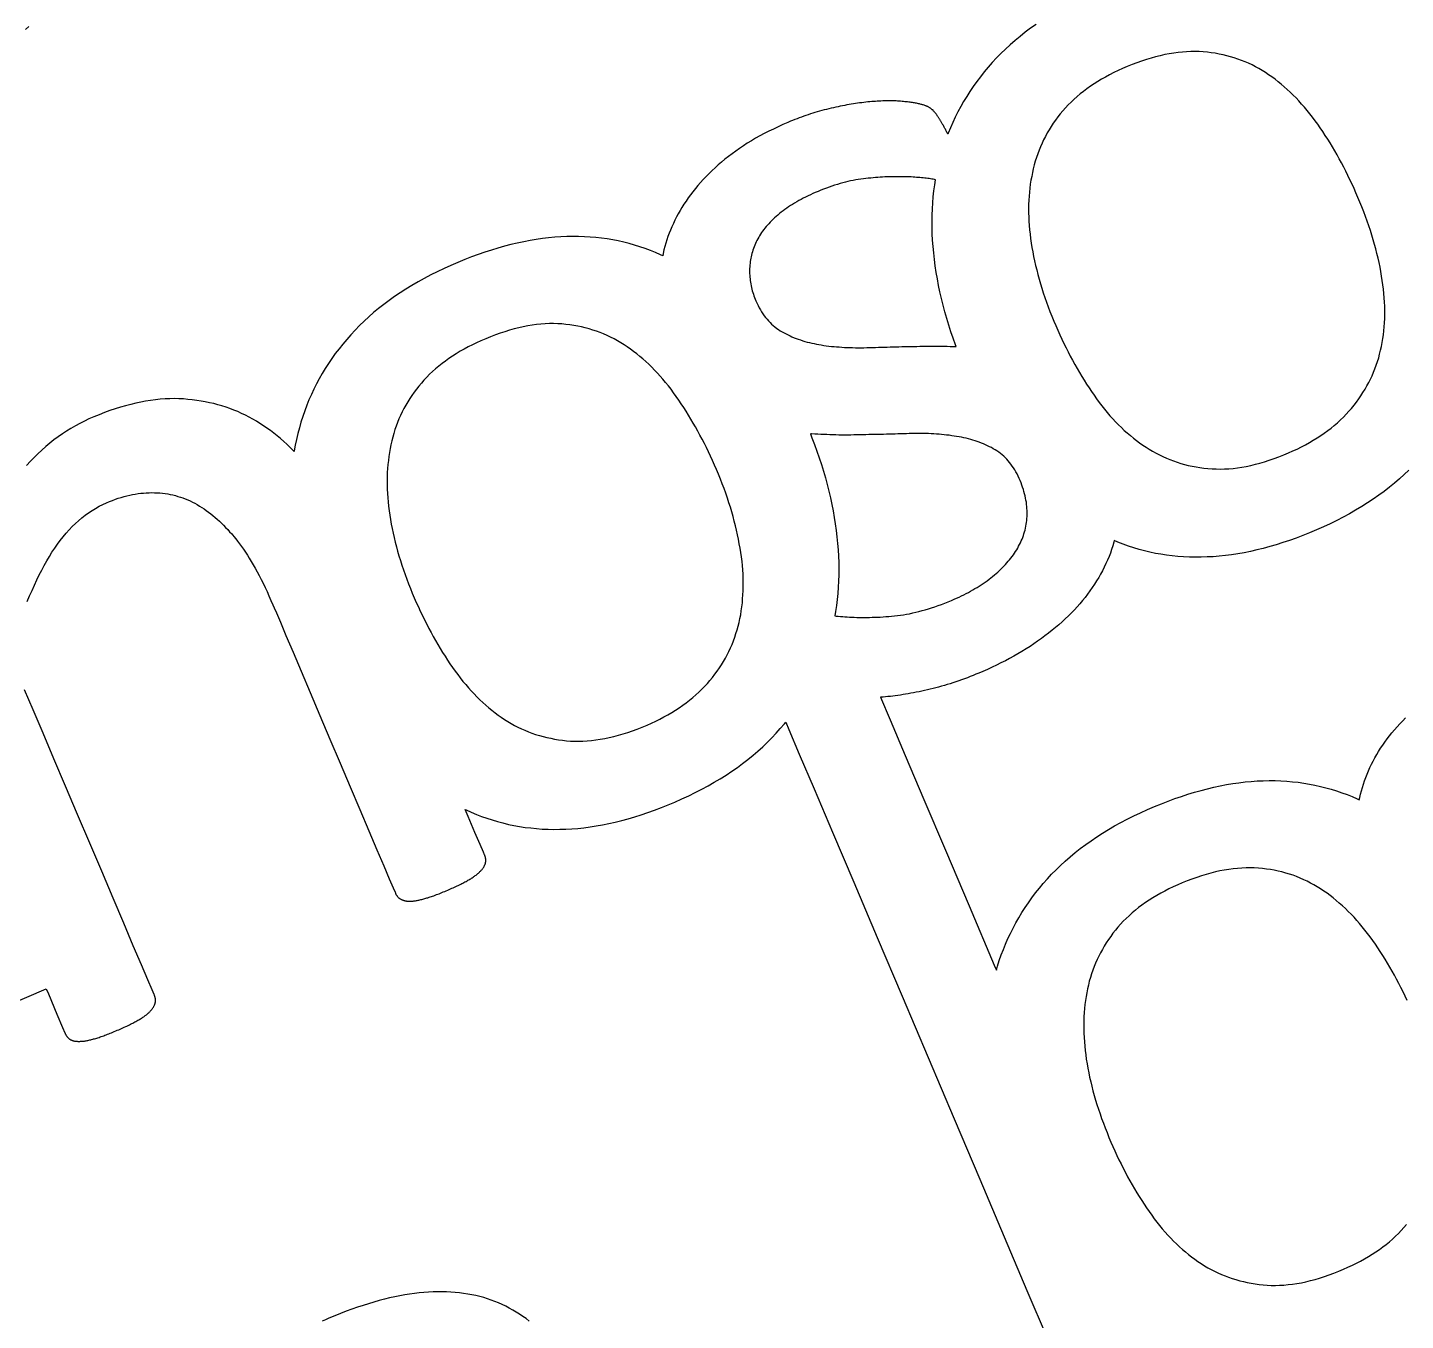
# Model space of a CAD drawing. Header units: millimetres. Extents: x 47 to 159, y 49 to 299.
# Drawn here: x 115.45 to 128.69, y 166.76 to 179.19 of the extents above; entities that cross this region are included whole.
import ezdxf

# ---------------------------------------------------------------- set-up
doc = ezdxf.new("R2010")
doc.units = ezdxf.units.MM

# ---------------------------------------------------------------- blocks, each defined once
blk = doc.blocks.new('angel 01')
for points in [[(-7.231, 130.368), (-7.2, 130.396)], [(2.477, 130.416), (2.424, 130.378), (2.373, 130.34), (2.323, 130.301), (2.275, 130.261), (2.228, 130.22), (2.183, 130.178), (2.14, 130.136), (2.098, 130.093), (2.057, 130.049), (2.018, 130.004), (1.98, 129.959), (1.943, 129.913), (1.908, 129.867), (1.874, 129.82), (1.842, 129.772), (1.811, 129.724), (1.781, 129.675), (1.753, 129.626), (1.726, 129.576), (1.701, 129.525), (1.677, 129.474), (1.655, 129.422), (1.633, 129.37), (1.629, 129.359), (1.628, 129.36), (1.625, 129.369), (1.621, 129.377), (1.617, 129.385), (1.613, 129.393), (1.609, 129.4), (1.606, 129.408), (1.602, 129.415), (1.598, 129.422), (1.594, 129.429), (1.591, 129.436), (1.587, 129.443), (1.583, 129.449), (1.58, 129.455), (1.576, 129.461), (1.573, 129.467), (1.569, 129.473), (1.566, 129.479), (1.562, 129.485), (1.559, 129.49), (1.556, 129.495), (1.552, 129.501), (1.549, 129.506), (1.546, 129.511), (1.543, 129.516), (1.54, 129.52), (1.537, 129.525), (1.534, 129.53), (1.531, 129.534), (1.528, 129.539), (1.525, 129.543), (1.523, 129.547), (1.52, 129.551), (1.517, 129.555), (1.514, 129.559), (1.511, 129.562), (1.508, 129.566), (1.505, 129.57), (1.502, 129.573), (1.499, 129.577), (1.496, 129.58), (1.493, 129.583), (1.49, 129.587), (1.487, 129.59), (1.484, 129.593), (1.48, 129.596), (1.477, 129.599), (1.473, 129.602), (1.47, 129.604), (1.467, 129.607), (1.463, 129.61), (1.459, 129.612), (1.455, 129.615), (1.451, 129.617), (1.446, 129.62), (1.442, 129.622), (1.436, 129.625), (1.431, 129.627), (1.426, 129.63), (1.42, 129.632), (1.414, 129.634), (1.407, 129.636), (1.401, 129.639), (1.394, 129.641), (1.387, 129.643), (1.379, 129.645), (1.372, 129.647), (1.364, 129.649), (1.356, 129.651), (1.347, 129.653), (1.338, 129.655), (1.329, 129.657), (1.319, 129.659), (1.31, 129.661), (1.299, 129.663), (1.289, 129.664), (1.277, 129.666), (1.266, 129.667), (1.254, 129.669), (1.242, 129.67), (1.23, 129.672), (1.217, 129.673), (1.204, 129.674), (1.19, 129.675), (1.176, 129.677), (1.162, 129.678), (1.147, 129.679), (1.133, 129.68), (1.117, 129.68), (1.102, 129.681), (1.086, 129.681), (1.071, 129.681), (1.054, 129.681), (1.038, 129.681), (1.021, 129.681), (1.004, 129.68), (0.987, 129.679), (0.97, 129.679), (0.952, 129.678), (0.934, 129.676), (0.916, 129.675), (0.898, 129.674), (0.879, 129.672), (0.86, 129.67), (0.841, 129.668), (0.821, 129.666), (0.802, 129.663), (0.782, 129.661), (0.762, 129.658), (0.742, 129.655), (0.722, 129.652), (0.701, 129.649), (0.681, 129.645), (0.66, 129.641), (0.639, 129.637), (0.618, 129.633), (0.596, 129.629), (0.575, 129.624), (0.553, 129.62), (0.531, 129.615), (0.509, 129.61), (0.486, 129.604), (0.464, 129.599), (0.442, 129.593), (0.42, 129.587), (0.397, 129.581), (0.375, 129.575), (0.353, 129.568), (0.331, 129.562), (0.31, 129.555), (0.288, 129.548), (0.266, 129.54), (0.245, 129.533), (0.223, 129.525), (0.202, 129.517), (0.181, 129.509), (0.159, 129.501), (0.138, 129.493), (0.117, 129.484), (0.092, 129.473), (0.045, 129.453), (-0.001, 129.432), (-0.046, 129.41), (-0.09, 129.389), (-0.134, 129.366), (-0.176, 129.344), (-0.217, 129.321), (-0.257, 129.297), (-0.297, 129.273), (-0.335, 129.249), (-0.372, 129.224), (-0.409, 129.198), (-0.444, 129.173), (-0.479, 129.147), (-0.512, 129.12), (-0.545, 129.093), (-0.576, 129.066), (-0.607, 129.038), (-0.636, 129.01), (-0.665, 128.981), (-0.693, 128.953), (-0.72, 128.924), (-0.746, 128.895), (-0.772, 128.866), (-0.796, 128.837), (-0.82, 128.807), (-0.843, 128.778), (-0.864, 128.748), (-0.885, 128.718), (-0.906, 128.688), (-0.925, 128.657), (-0.943, 128.627), (-0.961, 128.596), (-0.977, 128.565), (-0.993, 128.534), (-1.008, 128.503), (-1.022, 128.471), (-1.036, 128.439), (-1.048, 128.408), (-1.06, 128.376), (-1.07, 128.344), (-1.08, 128.312), (-1.089, 128.28), (-1.098, 128.248), (-1.105, 128.215), (-1.11, 128.192), (-1.13, 128.201), (-1.179, 128.222), (-1.228, 128.243), (-1.279, 128.261), (-1.329, 128.279), (-1.38, 128.295), (-1.432, 128.309), (-1.484, 128.322), (-1.537, 128.334), (-1.59, 128.344), (-1.643, 128.353), (-1.697, 128.361), (-1.752, 128.367), (-1.807, 128.371), (-1.863, 128.375), (-1.919, 128.377), (-1.975, 128.377), (-2.032, 128.376), (-2.09, 128.374), (-2.148, 128.37), (-2.207, 128.364), (-2.266, 128.357), (-2.325, 128.349), (-2.385, 128.339), (-2.446, 128.327), (-2.507, 128.314), (-2.568, 128.3), (-2.63, 128.283), (-2.693, 128.266), (-2.756, 128.247), (-2.819, 128.226), (-2.883, 128.204), (-2.947, 128.18), (-3.012, 128.155), (-3.078, 128.128), (-3.145, 128.099), (-3.211, 128.069), (-3.276, 128.038), (-3.339, 128.007), (-3.401, 127.974), (-3.461, 127.941), (-3.52, 127.907), (-3.577, 127.872), (-3.633, 127.836), (-3.687, 127.799), (-3.739, 127.762), (-3.791, 127.724), (-3.84, 127.685), (-3.888, 127.645), (-3.935, 127.604), (-3.98, 127.562), (-4.024, 127.52), (-4.066, 127.476), (-4.107, 127.432), (-4.146, 127.388), (-4.184, 127.343), (-4.22, 127.297), (-4.256, 127.251), (-4.289, 127.204), (-4.322, 127.156), (-4.353, 127.108), (-4.382, 127.059), (-4.41, 127.01), (-4.437, 126.96), (-4.462, 126.909), (-4.486, 126.858), (-4.509, 126.806), (-4.53, 126.754), (-4.55, 126.701), (-4.568, 126.647), (-4.586, 126.593), (-4.601, 126.538), (-4.616, 126.483), (-4.629, 126.427), (-4.64, 126.371), (-4.651, 126.315), (-4.652, 126.309), (-4.662, 126.32), (-4.691, 126.35), (-4.722, 126.379), (-4.752, 126.407), (-4.783, 126.434), (-4.815, 126.461), (-4.847, 126.486), (-4.88, 126.511), (-4.913, 126.535), (-4.946, 126.558), (-4.98, 126.58), (-5.014, 126.601), (-5.049, 126.621), (-5.084, 126.641), (-5.12, 126.659), (-5.156, 126.676), (-5.193, 126.693), (-5.23, 126.708), (-5.268, 126.722), (-5.306, 126.736), (-5.345, 126.748), (-5.384, 126.759), (-5.424, 126.77), (-5.464, 126.779), (-5.505, 126.788), (-5.546, 126.795), (-5.587, 126.801), (-5.63, 126.807), (-5.672, 126.811), (-5.715, 126.815), (-5.759, 126.817), (-5.803, 126.818), (-5.847, 126.817), (-5.892, 126.815), (-5.938, 126.812), (-5.984, 126.807), (-6.031, 126.801), (-6.078, 126.794), (-6.125, 126.785), (-6.173, 126.775), (-6.222, 126.763), (-6.271, 126.75), (-6.321, 126.736), (-6.371, 126.72), (-6.422, 126.703), (-6.473, 126.684), (-6.525, 126.664), (-6.577, 126.643), (-6.623, 126.623), (-6.667, 126.602), (-6.71, 126.58), (-6.753, 126.556), (-6.796, 126.532), (-6.837, 126.506), (-6.878, 126.479), (-6.919, 126.45), (-6.959, 126.421), (-6.998, 126.39), (-7.037, 126.357), (-7.075, 126.324), (-7.113, 126.289), (-7.15, 126.253), (-7.186, 126.216), (-7.222, 126.177)], [(6.059, 126.131), (6.015, 126.088), (5.969, 126.047), (5.921, 126.006), (5.872, 125.966), (5.822, 125.927), (5.77, 125.889), (5.717, 125.852), (5.662, 125.816), (5.606, 125.78), (5.548, 125.746), (5.489, 125.712), (5.429, 125.679), (5.367, 125.647), (5.303, 125.616), (5.238, 125.586), (5.172, 125.557), (5.106, 125.529), (5.04, 125.503), (4.976, 125.478), (4.912, 125.456), (4.848, 125.434), (4.785, 125.414), (4.722, 125.396), (4.66, 125.379), (4.598, 125.364), (4.537, 125.35), (4.476, 125.337), (4.416, 125.327), (4.356, 125.317), (4.297, 125.31), (4.238, 125.303), (4.18, 125.299), (4.122, 125.296), (4.065, 125.294), (4.008, 125.294), (3.951, 125.295), (3.895, 125.297), (3.84, 125.301), (3.785, 125.307), (3.731, 125.314), (3.677, 125.322), (3.624, 125.331), (3.571, 125.342), (3.518, 125.355), (3.467, 125.369), (3.415, 125.384), (3.364, 125.401), (3.314, 125.419), (3.264, 125.438), (3.229, 125.453), (3.225, 125.439), (3.215, 125.404), (3.203, 125.369), (3.191, 125.334), (3.178, 125.3), (3.164, 125.266), (3.148, 125.232), (3.132, 125.198), (3.115, 125.164), (3.097, 125.131), (3.079, 125.098), (3.059, 125.066), (3.038, 125.034), (3.017, 125.002), (2.995, 124.97), (2.972, 124.939), (2.948, 124.908), (2.924, 124.878), (2.898, 124.847), (2.872, 124.818), (2.845, 124.788), (2.817, 124.759), (2.788, 124.73), (2.758, 124.701), (2.728, 124.673), (2.696, 124.645), (2.664, 124.618), (2.631, 124.591), (2.597, 124.564), (2.563, 124.538), (2.528, 124.512), (2.492, 124.486), (2.456, 124.461), (2.419, 124.437), (2.381, 124.413), (2.342, 124.389), (2.303, 124.366), (2.263, 124.343), (2.223, 124.321), (2.182, 124.299), (2.14, 124.277), (2.097, 124.256), (2.054, 124.236), (2.01, 124.215), (1.965, 124.196), (1.928, 124.18), (1.9, 124.168), (1.872, 124.157), (1.844, 124.146), (1.817, 124.135), (1.789, 124.125), (1.761, 124.115), (1.734, 124.105), (1.706, 124.096), (1.678, 124.087), (1.651, 124.078), (1.623, 124.07), (1.596, 124.061), (1.569, 124.054), (1.541, 124.046), (1.514, 124.039), (1.487, 124.032), (1.46, 124.025), (1.433, 124.019), (1.406, 124.013), (1.379, 124.007), (1.353, 124.001), (1.326, 123.996), (1.3, 123.991), (1.275, 123.986), (1.249, 123.981), (1.224, 123.977), (1.199, 123.973), (1.174, 123.969), (1.15, 123.966), (1.125, 123.962), (1.101, 123.959), (1.077, 123.956), (1.054, 123.954), (1.031, 123.952), (1.007, 123.95), (0.985, 123.948), (0.983, 123.948), (1.075, 123.732), (1.221, 123.388), (1.4, 122.965), (1.607, 122.478), (1.835, 121.942), (2.076, 121.373), (2.097, 121.325), (2.107, 121.362), (2.124, 121.416), (2.143, 121.47), (2.163, 121.523), (2.184, 121.575), (2.207, 121.627), (2.231, 121.678), (2.256, 121.728), (2.283, 121.778), (2.311, 121.828), (2.34, 121.877), (2.371, 121.925), (2.404, 121.972), (2.438, 122.019), (2.473, 122.066), (2.509, 122.112), (2.547, 122.157), (2.586, 122.202), (2.627, 122.246), (2.669, 122.289), (2.713, 122.331), (2.758, 122.373), (2.805, 122.414), (2.853, 122.454), (2.902, 122.493), (2.954, 122.531), (3.006, 122.568), (3.06, 122.605), (3.116, 122.641), (3.173, 122.676), (3.232, 122.71), (3.292, 122.743), (3.354, 122.776), (3.417, 122.807), (3.482, 122.838), (3.548, 122.868), (3.615, 122.897), (3.681, 122.924), (3.746, 122.949), (3.81, 122.973), (3.874, 122.995), (3.937, 123.016), (4, 123.035), (4.063, 123.052), (4.125, 123.068), (4.186, 123.083), (4.247, 123.096), (4.308, 123.108), (4.368, 123.118), (4.427, 123.126), (4.486, 123.133), (4.545, 123.139), (4.603, 123.143), (4.66, 123.145), (4.718, 123.146), (4.774, 123.146), (4.83, 123.144), (4.886, 123.14), (4.941, 123.136), (4.996, 123.13), (5.05, 123.122), (5.103, 123.113), (5.157, 123.103), (5.209, 123.091), (5.261, 123.078), (5.313, 123.064), (5.364, 123.048), (5.415, 123.03), (5.465, 123.012), (5.514, 122.992), (5.563, 122.97), (5.583, 122.961), (5.588, 122.984), (5.595, 123.017), (5.604, 123.049), (5.613, 123.081), (5.623, 123.113), (5.633, 123.145), (5.645, 123.177), (5.658, 123.208), (5.671, 123.24), (5.685, 123.272), (5.7, 123.303), (5.716, 123.334), (5.732, 123.365), (5.75, 123.396), (5.768, 123.426), (5.788, 123.457), (5.808, 123.487), (5.829, 123.517), (5.851, 123.547), (5.873, 123.576), (5.897, 123.606), (5.921, 123.635), (5.947, 123.664), (5.973, 123.693), (6, 123.722), (6.028, 123.75)], [(-2.393, 117.951), (-2.423, 117.974), (-2.455, 117.996), (-2.487, 118.018), (-2.519, 118.038), (-2.551, 118.057), (-2.585, 118.076), (-2.618, 118.093), (-2.652, 118.109), (-2.687, 118.125), (-2.722, 118.139), (-2.758, 118.153), (-2.794, 118.165), (-2.83, 118.176), (-2.868, 118.186), (-2.906, 118.196), (-2.944, 118.204), (-2.983, 118.211), (-3.023, 118.217), (-3.063, 118.222), (-3.103, 118.226), (-3.145, 118.229), (-3.187, 118.231), (-3.229, 118.232), (-3.272, 118.232), (-3.315, 118.231), (-3.359, 118.229), (-3.404, 118.226), (-3.449, 118.222), (-3.495, 118.216), (-3.542, 118.21), (-3.589, 118.202), (-3.637, 118.194), (-3.685, 118.184), (-3.734, 118.173), (-3.784, 118.161), (-3.834, 118.148), (-3.885, 118.134), (-3.937, 118.118), (-3.989, 118.102), (-4.042, 118.084), (-4.096, 118.065), (-4.15, 118.045), (-4.205, 118.024), (-4.261, 118.002), (-4.317, 117.979), (-4.351, 117.964), (-4.382, 117.951)], [(-9.035, 120.284), (-7.034, 121.146), (-7.013, 121.097), (-6.93, 120.901), (-6.876, 120.773), (-6.854, 120.723), (-6.852, 120.718), (-6.85, 120.713), (-6.848, 120.709), (-6.846, 120.705), (-6.844, 120.701), (-6.841, 120.697), (-6.839, 120.693), (-6.836, 120.689), (-6.834, 120.686), (-6.831, 120.682), (-6.828, 120.679), (-6.825, 120.676), (-6.822, 120.673), (-6.819, 120.67), (-6.816, 120.667), (-6.813, 120.665), (-6.81, 120.662), (-6.806, 120.66), (-6.803, 120.657), (-6.799, 120.655), (-6.795, 120.653), (-6.791, 120.651), (-6.787, 120.65), (-6.783, 120.648), (-6.778, 120.647), (-6.773, 120.645), (-6.768, 120.644), (-6.763, 120.643), (-6.758, 120.642), (-6.752, 120.641), (-6.747, 120.641), (-6.741, 120.64), (-6.735, 120.64), (-6.729, 120.639), (-6.723, 120.639), (-6.716, 120.639), (-6.709, 120.639), (-6.703, 120.64), (-6.696, 120.64), (-6.688, 120.641), (-6.681, 120.641), (-6.673, 120.642), (-6.666, 120.643), (-6.658, 120.645), (-6.649, 120.646), (-6.641, 120.647), (-6.633, 120.649), (-6.624, 120.651), (-6.615, 120.653), (-6.606, 120.655), (-6.597, 120.658), (-6.587, 120.66), (-6.578, 120.663), (-6.568, 120.665), (-6.558, 120.668), (-6.547, 120.671), (-6.537, 120.675), (-6.526, 120.678), (-6.515, 120.682), (-6.504, 120.686), (-6.492, 120.69), (-6.481, 120.694), (-6.469, 120.698), (-6.457, 120.703), (-6.444, 120.708), (-6.432, 120.713), (-6.419, 120.718), (-6.406, 120.723), (-6.392, 120.728), (-6.379, 120.734), (-6.365, 120.74), (-6.351, 120.746), (-6.337, 120.752), (-6.323, 120.758), (-6.309, 120.764), (-6.296, 120.77), (-6.283, 120.776), (-6.27, 120.782), (-6.258, 120.787), (-6.246, 120.793), (-6.234, 120.799), (-6.223, 120.804), (-6.212, 120.81), (-6.201, 120.815), (-6.191, 120.821), (-6.181, 120.826), (-6.171, 120.831), (-6.162, 120.837), (-6.153, 120.842), (-6.144, 120.847), (-6.135, 120.852), (-6.127, 120.857), (-6.119, 120.862), (-6.111, 120.867), (-6.104, 120.872), (-6.096, 120.877), (-6.09, 120.882), (-6.083, 120.887), (-6.076, 120.892), (-6.07, 120.896), (-6.064, 120.901), (-6.058, 120.906), (-6.053, 120.911), (-6.048, 120.915), (-6.043, 120.92), (-6.038, 120.925), (-6.034, 120.929), (-6.03, 120.934), (-6.026, 120.938), (-6.022, 120.943), (-6.018, 120.947), (-6.015, 120.952), (-6.012, 120.956), (-6.008, 120.961), (-6.006, 120.965), (-6.003, 120.969), (-6, 120.974), (-5.998, 120.978), (-5.996, 120.983), (-5.994, 120.987), (-5.992, 120.991), (-5.991, 120.995), (-5.989, 121), (-5.988, 121.004), (-5.987, 121.008), (-5.986, 121.012), (-5.985, 121.017), (-5.985, 121.021), (-5.984, 121.025), (-5.984, 121.029), (-5.984, 121.034), (-5.984, 121.038), (-5.984, 121.042), (-5.985, 121.047), (-5.985, 121.051), (-5.986, 121.056), (-5.987, 121.06), (-5.988, 121.065), (-5.99, 121.069), (-5.991, 121.074), (-5.993, 121.078), (-5.994, 121.083), (-5.997, 121.089), (-6.016, 121.134), (-6.058, 121.232), (-6.119, 121.376), (-6.197, 121.559), (-6.288, 121.775), (-6.39, 122.016), (-6.5, 122.275), (-6.615, 122.545), (-6.732, 122.82), (-6.847, 123.093), (-6.959, 123.356), (-7.064, 123.603), (-7.159, 123.826), (-7.241, 124.02)], [(-7.215, 124.869), (-7.193, 124.923), (-7.17, 124.975), (-7.147, 125.026), (-7.124, 125.076), (-7.101, 125.124), (-7.077, 125.17), (-7.053, 125.215), (-7.028, 125.259), (-7.003, 125.301), (-6.978, 125.342), (-6.952, 125.382), (-6.925, 125.42), (-6.898, 125.456), (-6.87, 125.491), (-6.842, 125.525), (-6.813, 125.557), (-6.783, 125.588), (-6.753, 125.618), (-6.722, 125.645), (-6.691, 125.672), (-6.659, 125.697), (-6.626, 125.721), (-6.593, 125.743), (-6.559, 125.763), (-6.524, 125.783), (-6.489, 125.801), (-6.453, 125.817), (-6.424, 125.829), (-6.396, 125.84), (-6.368, 125.851), (-6.341, 125.86), (-6.313, 125.869), (-6.286, 125.877), (-6.259, 125.884), (-6.231, 125.89), (-6.205, 125.896), (-6.178, 125.901), (-6.151, 125.905), (-6.124, 125.908), (-6.098, 125.911), (-6.072, 125.913), (-6.045, 125.914), (-6.019, 125.915), (-5.993, 125.914), (-5.968, 125.913), (-5.942, 125.912), (-5.916, 125.909), (-5.891, 125.906), (-5.866, 125.902), (-5.841, 125.897), (-5.817, 125.892), (-5.792, 125.886), (-5.768, 125.879), (-5.744, 125.872), (-5.721, 125.864), (-5.697, 125.855), (-5.674, 125.845), (-5.651, 125.835), (-5.628, 125.824), (-5.606, 125.812), (-5.583, 125.799), (-5.561, 125.786), (-5.539, 125.772), (-5.517, 125.758), (-5.496, 125.743), (-5.474, 125.727), (-5.453, 125.711), (-5.432, 125.694), (-5.411, 125.677), (-5.391, 125.659), (-5.37, 125.64), (-5.35, 125.621), (-5.33, 125.601), (-5.31, 125.581), (-5.29, 125.56), (-5.271, 125.539), (-5.251, 125.517), (-5.232, 125.494), (-5.213, 125.471), (-5.194, 125.447), (-5.175, 125.423), (-5.157, 125.397), (-5.138, 125.371), (-5.119, 125.343), (-5.101, 125.314), (-5.082, 125.284), (-5.063, 125.253), (-5.044, 125.221), (-5.025, 125.188), (-5.006, 125.153), (-4.988, 125.117), (-4.969, 125.081), (-4.95, 125.043), (-4.931, 125.003), (-4.912, 124.963), (-4.893, 124.922), (-4.874, 124.879), (-4.855, 124.835), (-4.842, 124.806), (-4.822, 124.759), (-4.784, 124.669), (-4.73, 124.541), (-4.662, 124.382), (-4.584, 124.197), (-4.497, 123.992), (-4.403, 123.772), (-4.307, 123.544), (-4.209, 123.314), (-4.112, 123.087), (-4.02, 122.868), (-3.933, 122.665), (-3.856, 122.482), (-3.789, 122.326), (-3.737, 122.201), (-3.7, 122.115), (-3.682, 122.073), (-3.679, 122.066), (-3.677, 122.062), (-3.675, 122.057), (-3.673, 122.053), (-3.67, 122.049), (-3.668, 122.045), (-3.665, 122.041), (-3.663, 122.038), (-3.66, 122.034), (-3.657, 122.031), (-3.654, 122.028), (-3.651, 122.024), (-3.648, 122.021), (-3.645, 122.019), (-3.641, 122.016), (-3.638, 122.013), (-3.634, 122.011), (-3.631, 122.009), (-3.627, 122.006), (-3.623, 122.004), (-3.619, 122.002), (-3.615, 122.001), (-3.611, 121.999), (-3.606, 121.997), (-3.602, 121.996), (-3.597, 121.994), (-3.592, 121.993), (-3.587, 121.992), (-3.582, 121.991), (-3.576, 121.99), (-3.571, 121.989), (-3.565, 121.989), (-3.56, 121.988), (-3.554, 121.988), (-3.548, 121.988), (-3.542, 121.987), (-3.535, 121.987), (-3.529, 121.987), (-3.522, 121.988), (-3.515, 121.988), (-3.508, 121.989), (-3.501, 121.99), (-3.493, 121.991), (-3.485, 121.992), (-3.477, 121.993), (-3.469, 121.994), (-3.461, 121.996), (-3.452, 121.998), (-3.443, 122), (-3.434, 122.002), (-3.425, 122.004), (-3.416, 122.006), (-3.406, 122.009), (-3.397, 122.012), (-3.387, 122.015), (-3.376, 122.018), (-3.366, 122.021), (-3.355, 122.025), (-3.344, 122.028), (-3.333, 122.032), (-3.321, 122.036), (-3.309, 122.04), (-3.297, 122.045), (-3.285, 122.05), (-3.272, 122.054), (-3.259, 122.059), (-3.246, 122.065), (-3.232, 122.07), (-3.219, 122.076), (-3.205, 122.081), (-3.19, 122.087), (-3.176, 122.093), (-3.162, 122.099), (-3.149, 122.105), (-3.135, 122.111), (-3.123, 122.117), (-3.11, 122.122), (-3.098, 122.128), (-3.086, 122.134), (-3.074, 122.139), (-3.062, 122.145), (-3.051, 122.15), (-3.04, 122.156), (-3.03, 122.161), (-3.02, 122.167), (-3.01, 122.172), (-3, 122.177), (-2.99, 122.182), (-2.981, 122.188), (-2.972, 122.193), (-2.964, 122.198), (-2.955, 122.203), (-2.947, 122.208), (-2.94, 122.213), (-2.932, 122.218), (-2.925, 122.223), (-2.918, 122.228), (-2.911, 122.233), (-2.904, 122.238), (-2.898, 122.242), (-2.892, 122.247), (-2.886, 122.252), (-2.881, 122.257), (-2.876, 122.261), (-2.871, 122.266), (-2.866, 122.271), (-2.861, 122.275), (-2.857, 122.28), (-2.853, 122.284), (-2.849, 122.289), (-2.845, 122.293), (-2.842, 122.298), (-2.839, 122.302), (-2.836, 122.307), (-2.833, 122.311), (-2.83, 122.315), (-2.827, 122.32), (-2.825, 122.324), (-2.823, 122.329), (-2.821, 122.333), (-2.819, 122.337), (-2.817, 122.341), (-2.816, 122.346), (-2.814, 122.35), (-2.813, 122.354), (-2.812, 122.358), (-2.812, 122.363), (-2.811, 122.367), (-2.811, 122.371), (-2.81, 122.375), (-2.81, 122.38), (-2.81, 122.384), (-2.811, 122.388), (-2.811, 122.393), (-2.812, 122.397), (-2.812, 122.402), (-2.813, 122.406), (-2.814, 122.411), (-2.815, 122.415), (-2.817, 122.42), (-2.818, 122.424), (-2.82, 122.429), (-2.822, 122.434), (-2.833, 122.46), (-2.864, 122.533), (-2.914, 122.649), (-2.978, 122.8), (-3.007, 122.87), (-2.998, 122.865), (-2.949, 122.843), (-2.899, 122.822), (-2.85, 122.802), (-2.799, 122.784), (-2.748, 122.768), (-2.697, 122.752), (-2.645, 122.739), (-2.593, 122.726), (-2.54, 122.715), (-2.487, 122.706), (-2.433, 122.697), (-2.378, 122.691), (-2.324, 122.685), (-2.268, 122.681), (-2.212, 122.679), (-2.156, 122.677), (-2.099, 122.678), (-2.042, 122.679), (-1.984, 122.682), (-1.926, 122.687), (-1.867, 122.693), (-1.808, 122.701), (-1.748, 122.71), (-1.688, 122.721), (-1.627, 122.733), (-1.566, 122.747), (-1.504, 122.763), (-1.442, 122.78), (-1.379, 122.798), (-1.316, 122.818), (-1.252, 122.839), (-1.188, 122.862), (-1.123, 122.887), (-1.058, 122.913), (-0.992, 122.94), (-0.925, 122.97), (-0.86, 123), (-0.797, 123.031), (-0.735, 123.063), (-0.674, 123.096), (-0.615, 123.13), (-0.558, 123.164), (-0.501, 123.2), (-0.447, 123.236), (-0.393, 123.273), (-0.342, 123.311), (-0.291, 123.35), (-0.242, 123.39), (-0.195, 123.43), (-0.149, 123.472), (-0.105, 123.514), (-0.061, 123.558), (-0.02, 123.602), (0.02, 123.646), (0.059, 123.692), (0.072, 123.708), (0.102, 123.638), (0.202, 123.4), (0.344, 123.066), (0.52, 122.651), (0.725, 122.17), (0.95, 121.639), (1.191, 121.073), (1.44, 120.486), (1.69, 119.895), (1.937, 119.315), (2.172, 118.76), (2.39, 118.246), (2.584, 117.789)], [(6.042, 121.033), (6.023, 121.075), (6.003, 121.116), (5.983, 121.157), (5.962, 121.197), (5.941, 121.237), (5.92, 121.276), (5.898, 121.315), (5.876, 121.353), (5.854, 121.391), (5.831, 121.429), (5.808, 121.466), (5.785, 121.502), (5.761, 121.538), (5.737, 121.574), (5.713, 121.609), (5.688, 121.643), (5.663, 121.677), (5.637, 121.71), (5.611, 121.741), (5.585, 121.773), (5.559, 121.803), (5.532, 121.833), (5.504, 121.861), (5.477, 121.889), (5.449, 121.917), (5.42, 121.943), (5.391, 121.969), (5.362, 121.993), (5.333, 122.018), (5.303, 122.041), (5.273, 122.063), (5.242, 122.085), (5.211, 122.106), (5.179, 122.125), (5.147, 122.144), (5.115, 122.162), (5.082, 122.179), (5.049, 122.194), (5.015, 122.209), (4.981, 122.223), (4.946, 122.236), (4.911, 122.247), (4.876, 122.258), (4.84, 122.268), (4.803, 122.276), (4.766, 122.284), (4.729, 122.291), (4.691, 122.296), (4.652, 122.301), (4.614, 122.305), (4.574, 122.307), (4.535, 122.308), (4.495, 122.308), (4.454, 122.306), (4.413, 122.303), (4.371, 122.299), (4.329, 122.293), (4.286, 122.286), (4.243, 122.278), (4.2, 122.268), (4.156, 122.257), (4.111, 122.244), (4.066, 122.231), (4.021, 122.216), (3.975, 122.199), (3.929, 122.182), (3.882, 122.163), (3.838, 122.144), (3.795, 122.124), (3.754, 122.105), (3.714, 122.084), (3.675, 122.063), (3.637, 122.042), (3.6, 122.019), (3.564, 121.997), (3.529, 121.973), (3.495, 121.949), (3.463, 121.925), (3.431, 121.9), (3.4, 121.874), (3.371, 121.848), (3.343, 121.821), (3.315, 121.794), (3.289, 121.766), (3.264, 121.737), (3.24, 121.708), (3.216, 121.679), (3.194, 121.649), (3.173, 121.618), (3.152, 121.588), (3.133, 121.556), (3.114, 121.524), (3.096, 121.492), (3.08, 121.46), (3.064, 121.426), (3.049, 121.393), (3.035, 121.359), (3.022, 121.324), (3.01, 121.289), (2.999, 121.254), (2.989, 121.218), (2.98, 121.181), (2.972, 121.144), (2.964, 121.107), (2.958, 121.07), (2.952, 121.032), (2.947, 120.994), (2.943, 120.955), (2.94, 120.917), (2.937, 120.877), (2.936, 120.838), (2.935, 120.798), (2.935, 120.758), (2.936, 120.717), (2.938, 120.676), (2.941, 120.635), (2.945, 120.594), (2.949, 120.552), (2.954, 120.51), (2.96, 120.467), (2.967, 120.424), (2.975, 120.381), (2.983, 120.338), (2.992, 120.295), (3.002, 120.251), (3.013, 120.208), (3.024, 120.164), (3.036, 120.12), (3.049, 120.076), (3.062, 120.032), (3.077, 119.987), (3.092, 119.943), (3.107, 119.898), (3.124, 119.853), (3.141, 119.808), (3.159, 119.762), (3.177, 119.717), (3.196, 119.672), (3.215, 119.629), (3.235, 119.586), (3.254, 119.544), (3.274, 119.502), (3.294, 119.461), (3.315, 119.42), (3.336, 119.379), (3.357, 119.339), (3.379, 119.3), (3.401, 119.261), (3.423, 119.223), (3.446, 119.185), (3.469, 119.147), (3.492, 119.111), (3.515, 119.074), (3.539, 119.038), (3.563, 119.003), (3.588, 118.968), (3.613, 118.934), (3.638, 118.901), (3.664, 118.869), (3.69, 118.838), (3.717, 118.807), (3.744, 118.777), (3.771, 118.748), (3.798, 118.72), (3.826, 118.693), (3.855, 118.666), (3.883, 118.64), (3.912, 118.615), (3.942, 118.591), (3.972, 118.568), (4.002, 118.546), (4.033, 118.524), (4.064, 118.503), (4.095, 118.483), (4.127, 118.464), (4.159, 118.447), (4.192, 118.43), (4.225, 118.414), (4.259, 118.399), (4.293, 118.385), (4.327, 118.372), (4.362, 118.36), (4.398, 118.349), (4.434, 118.339), (4.47, 118.33), (4.507, 118.322), (4.544, 118.314), (4.582, 118.308), (4.62, 118.303), (4.658, 118.299), (4.697, 118.296), (4.737, 118.294), (4.777, 118.294), (4.817, 118.295), (4.858, 118.297), (4.899, 118.301), (4.941, 118.306), (4.984, 118.313), (5.026, 118.32), (5.07, 118.329), (5.113, 118.34), (5.158, 118.351), (5.202, 118.364), (5.248, 118.379), (5.293, 118.394), (5.339, 118.411), (5.386, 118.43), (5.432, 118.449), (5.474, 118.468), (5.516, 118.487), (5.556, 118.507), (5.595, 118.527), (5.633, 118.549), (5.67, 118.57), (5.707, 118.593), (5.742, 118.616), (5.776, 118.639), (5.809, 118.663), (5.841, 118.688), (5.872, 118.713), (5.902, 118.739), (5.931, 118.766), (5.959, 118.793), (5.986, 118.821), (6.012, 118.849), (6.037, 118.878)]]:
    blk.add_lwpolyline(points)
for points in [[(5.57, 128.753), (5.551, 128.796), (5.532, 128.839), (5.513, 128.881), (5.493, 128.922), (5.473, 128.963), (5.453, 129.004), (5.433, 129.044), (5.412, 129.084), (5.39, 129.123), (5.369, 129.162), (5.347, 129.201), (5.324, 129.239), (5.302, 129.276), (5.279, 129.313), (5.255, 129.349), (5.232, 129.385), (5.208, 129.421), (5.183, 129.456), (5.158, 129.49), (5.133, 129.524), (5.108, 129.557), (5.082, 129.589), (5.056, 129.62), (5.029, 129.65), (5.002, 129.68), (4.975, 129.709), (4.947, 129.737), (4.919, 129.764), (4.891, 129.79), (4.862, 129.816), (4.833, 129.841), (4.803, 129.865), (4.773, 129.888), (4.743, 129.911), (4.712, 129.932), (4.681, 129.953), (4.65, 129.973), (4.618, 129.991), (4.586, 130.009), (4.553, 130.026), (4.519, 130.042), (4.486, 130.056), (4.451, 130.07), (4.417, 130.083), (4.382, 130.095), (4.346, 130.105), (4.31, 130.115), (4.274, 130.124), (4.237, 130.131), (4.199, 130.138), (4.161, 130.144), (4.123, 130.148), (4.084, 130.152), (4.045, 130.154), (4.005, 130.155), (3.965, 130.155), (3.924, 130.153), (3.883, 130.15), (3.842, 130.146), (3.8, 130.14), (3.757, 130.133), (3.714, 130.125), (3.67, 130.115), (3.626, 130.104), (3.582, 130.092), (3.537, 130.078), (3.491, 130.063), (3.446, 130.047), (3.399, 130.029), (3.352, 130.01), (3.308, 129.991), (3.266, 129.972), (3.225, 129.952), (3.184, 129.931), (3.145, 129.91), (3.107, 129.889), (3.07, 129.867), (3.034, 129.844), (3, 129.821), (2.966, 129.797), (2.933, 129.772), (2.902, 129.747), (2.871, 129.722), (2.841, 129.695), (2.813, 129.668), (2.786, 129.641), (2.759, 129.613), (2.734, 129.585), (2.71, 129.556), (2.687, 129.526), (2.665, 129.496), (2.643, 129.466), (2.623, 129.435), (2.603, 129.403), (2.585, 129.372), (2.567, 129.339), (2.55, 129.307), (2.535, 129.274), (2.52, 129.24), (2.506, 129.206), (2.493, 129.171), (2.481, 129.136), (2.47, 129.101), (2.46, 129.065), (2.45, 129.028), (2.442, 128.992), (2.435, 128.954), (2.428, 128.917), (2.422, 128.879), (2.417, 128.841), (2.413, 128.803), (2.41, 128.764), (2.408, 128.725), (2.406, 128.685), (2.406, 128.645), (2.406, 128.605), (2.407, 128.564), (2.409, 128.524), (2.411, 128.482), (2.415, 128.441), (2.419, 128.399), (2.425, 128.357), (2.431, 128.314), (2.438, 128.271), (2.445, 128.229), (2.454, 128.185), (2.463, 128.142), (2.473, 128.099), (2.483, 128.055), (2.495, 128.011), (2.507, 127.967), (2.519, 127.923), (2.533, 127.879), (2.547, 127.834), (2.562, 127.79), (2.578, 127.745), (2.594, 127.7), (2.611, 127.655), (2.629, 127.61), (2.648, 127.564), (2.667, 127.52), (2.686, 127.476), (2.705, 127.433), (2.725, 127.391), (2.745, 127.349), (2.765, 127.308), (2.786, 127.267), (2.806, 127.227), (2.828, 127.187), (2.849, 127.147), (2.871, 127.109), (2.893, 127.07), (2.916, 127.032), (2.939, 126.995), (2.962, 126.958), (2.986, 126.922), (3.01, 126.886), (3.034, 126.851), (3.058, 126.816), (3.083, 126.782), (3.109, 126.749), (3.135, 126.717), (3.161, 126.685), (3.187, 126.654), (3.214, 126.625), (3.241, 126.596), (3.269, 126.567), (3.297, 126.54), (3.325, 126.513), (3.354, 126.488), (3.383, 126.463), (3.412, 126.439), (3.442, 126.415), (3.472, 126.393), (3.503, 126.371), (3.534, 126.351), (3.565, 126.331), (3.597, 126.312), (3.63, 126.294), (3.662, 126.277), (3.696, 126.261), (3.729, 126.246), (3.763, 126.232), (3.798, 126.219), (3.833, 126.207), (3.868, 126.196), (3.904, 126.186), (3.94, 126.177), (3.977, 126.169), (4.014, 126.162), (4.052, 126.156), (4.09, 126.15), (4.129, 126.146), (4.168, 126.143), (4.207, 126.142), (4.247, 126.141), (4.288, 126.142), (4.328, 126.145), (4.37, 126.148), (4.412, 126.153), (4.454, 126.16), (4.497, 126.167), (4.54, 126.176), (4.584, 126.187), (4.628, 126.199), (4.673, 126.212), (4.718, 126.226), (4.764, 126.242), (4.81, 126.259), (4.857, 126.277), (4.903, 126.296), (4.945, 126.315), (4.986, 126.334), (5.026, 126.354), (5.066, 126.375), (5.104, 126.396), (5.141, 126.418), (5.177, 126.44), (5.212, 126.463), (5.246, 126.486), (5.28, 126.511), (5.312, 126.535), (5.343, 126.561), (5.373, 126.587), (5.402, 126.613), (5.43, 126.64), (5.457, 126.668), (5.483, 126.697), (5.508, 126.725), (5.532, 126.755), (5.555, 126.785), (5.577, 126.815), (5.598, 126.846), (5.618, 126.877), (5.638, 126.908), (5.656, 126.94), (5.673, 126.973), (5.69, 127.005), (5.705, 127.039), (5.72, 127.072), (5.733, 127.106), (5.746, 127.141), (5.758, 127.176), (5.769, 127.212), (5.778, 127.247), (5.787, 127.284), (5.795, 127.32), (5.802, 127.357), (5.809, 127.395), (5.814, 127.433), (5.818, 127.471), (5.822, 127.509), (5.825, 127.548), (5.827, 127.587), (5.828, 127.626), (5.828, 127.666), (5.827, 127.706), (5.825, 127.747), (5.823, 127.788), (5.82, 127.829), (5.815, 127.871), (5.81, 127.912), (5.804, 127.955), (5.797, 127.997), (5.79, 128.04), (5.782, 128.083), (5.773, 128.126), (5.763, 128.17), (5.752, 128.213), (5.741, 128.257), (5.729, 128.301), (5.717, 128.345), (5.703, 128.39), (5.689, 128.435), (5.674, 128.479), (5.659, 128.524), (5.642, 128.57), (5.625, 128.615), (5.607, 128.661), (5.589, 128.707)], [(1.512, 128.923), (1.502, 128.925), (1.49, 128.927), (1.477, 128.929), (1.464, 128.931), (1.45, 128.933), (1.436, 128.935), (1.422, 128.937), (1.407, 128.938), (1.392, 128.94), (1.377, 128.942), (1.361, 128.943), (1.345, 128.944), (1.329, 128.945), (1.312, 128.947), (1.295, 128.948), (1.278, 128.949), (1.26, 128.95), (1.242, 128.95), (1.224, 128.951), (1.205, 128.952), (1.186, 128.952), (1.167, 128.952), (1.147, 128.952), (1.127, 128.952), (1.107, 128.952), (1.086, 128.952), (1.065, 128.951), (1.044, 128.95), (1.023, 128.949), (1.001, 128.948), (0.979, 128.947), (0.957, 128.945), (0.935, 128.943), (0.912, 128.941), (0.889, 128.939), (0.865, 128.937), (0.842, 128.935), (0.818, 128.932), (0.794, 128.929), (0.769, 128.925), (0.745, 128.921), (0.72, 128.916), (0.695, 128.911), (0.67, 128.906), (0.645, 128.899), (0.619, 128.893), (0.594, 128.886), (0.568, 128.878), (0.542, 128.87), (0.516, 128.861), (0.489, 128.852), (0.463, 128.842), (0.436, 128.832), (0.409, 128.822), (0.382, 128.81), (0.356, 128.8), (0.332, 128.789), (0.309, 128.778), (0.286, 128.767), (0.263, 128.756), (0.241, 128.745), (0.22, 128.734), (0.198, 128.722), (0.178, 128.71), (0.157, 128.698), (0.138, 128.686), (0.118, 128.674), (0.099, 128.661), (0.081, 128.649), (0.063, 128.636), (0.046, 128.623), (0.028, 128.61), (0.012, 128.597), (-0.004, 128.583), (-0.02, 128.57), (-0.035, 128.556), (-0.05, 128.542), (-0.064, 128.528), (-0.078, 128.514), (-0.091, 128.5), (-0.104, 128.486), (-0.116, 128.472), (-0.128, 128.457), (-0.139, 128.443), (-0.15, 128.428), (-0.16, 128.414), (-0.17, 128.399), (-0.18, 128.384), (-0.188, 128.369), (-0.197, 128.354), (-0.205, 128.339), (-0.212, 128.324), (-0.219, 128.308), (-0.226, 128.293), (-0.232, 128.277), (-0.238, 128.262), (-0.243, 128.246), (-0.248, 128.23), (-0.253, 128.215), (-0.257, 128.199), (-0.261, 128.183), (-0.264, 128.167), (-0.267, 128.151), (-0.269, 128.135), (-0.271, 128.119), (-0.273, 128.102), (-0.274, 128.086), (-0.275, 128.069), (-0.275, 128.053), (-0.275, 128.036), (-0.275, 128.02), (-0.274, 128.003), (-0.273, 127.987), (-0.271, 127.97), (-0.269, 127.954), (-0.267, 127.937), (-0.264, 127.921), (-0.261, 127.904), (-0.257, 127.888), (-0.253, 127.872), (-0.249, 127.855), (-0.244, 127.839), (-0.239, 127.823), (-0.233, 127.806), (-0.228, 127.79), (-0.221, 127.774), (-0.214, 127.757), (-0.204, 127.734), (-0.194, 127.713), (-0.183, 127.692), (-0.172, 127.672), (-0.16, 127.652), (-0.147, 127.633), (-0.135, 127.615), (-0.121, 127.598), (-0.108, 127.581), (-0.093, 127.565), (-0.079, 127.549), (-0.064, 127.534), (-0.048, 127.52), (-0.032, 127.507), (-0.015, 127.494), (0.002, 127.482), (0.019, 127.471), (0.038, 127.46), (0.056, 127.45), (0.075, 127.44), (0.094, 127.43), (0.113, 127.421), (0.132, 127.413), (0.152, 127.404), (0.173, 127.396), (0.193, 127.389), (0.214, 127.382), (0.235, 127.375), (0.256, 127.368), (0.278, 127.362), (0.3, 127.357), (0.322, 127.351), (0.345, 127.347), (0.368, 127.342), (0.391, 127.338), (0.414, 127.334), (0.438, 127.33), (0.462, 127.327), (0.486, 127.324), (0.511, 127.321), (0.536, 127.319), (0.561, 127.317), (0.586, 127.315), (0.611, 127.313), (0.637, 127.311), (0.663, 127.31), (0.689, 127.309), (0.715, 127.309), (0.742, 127.308), (0.769, 127.308), (0.796, 127.308), (0.823, 127.308), (0.851, 127.309), (0.878, 127.309), (0.906, 127.31), (0.934, 127.311), (0.962, 127.312), (0.99, 127.313), (1.018, 127.313), (1.046, 127.314), (1.075, 127.315), (1.103, 127.316), (1.131, 127.316), (1.16, 127.317), (1.188, 127.318), (1.217, 127.318), (1.245, 127.319), (1.274, 127.32), (1.303, 127.32), (1.332, 127.321), (1.361, 127.322), (1.389, 127.322), (1.418, 127.323), (1.447, 127.323), (1.476, 127.323), (1.505, 127.323), (1.534, 127.323), (1.563, 127.323), (1.592, 127.322), (1.622, 127.322), (1.651, 127.321), (1.68, 127.32), (1.708, 127.319), (1.703, 127.334), (1.68, 127.398), (1.658, 127.462), (1.638, 127.526), (1.619, 127.59), (1.601, 127.654), (1.584, 127.717), (1.569, 127.781), (1.554, 127.844), (1.541, 127.907), (1.529, 127.97), (1.518, 128.032), (1.509, 128.095), (1.501, 128.157), (1.494, 128.219), (1.488, 128.281), (1.483, 128.342), (1.48, 128.403), (1.479, 128.464), (1.478, 128.524), (1.479, 128.583), (1.481, 128.642), (1.485, 128.701), (1.49, 128.759), (1.496, 128.817), (1.504, 128.874)], [(-0.594, 126.137), (-0.613, 126.18), (-0.631, 126.222), (-0.651, 126.264), (-0.67, 126.306), (-0.69, 126.347), (-0.71, 126.388), (-0.731, 126.428), (-0.752, 126.468), (-0.773, 126.507), (-0.795, 126.546), (-0.817, 126.584), (-0.839, 126.622), (-0.862, 126.66), (-0.885, 126.697), (-0.908, 126.733), (-0.932, 126.769), (-0.956, 126.805), (-0.98, 126.84), (-1.005, 126.874), (-1.03, 126.908), (-1.056, 126.941), (-1.082, 126.972), (-1.108, 127.004), (-1.134, 127.034), (-1.161, 127.064), (-1.189, 127.092), (-1.216, 127.12), (-1.244, 127.148), (-1.273, 127.174), (-1.302, 127.2), (-1.331, 127.224), (-1.36, 127.249), (-1.39, 127.272), (-1.421, 127.294), (-1.451, 127.316), (-1.482, 127.337), (-1.514, 127.356), (-1.546, 127.375), (-1.578, 127.393), (-1.611, 127.41), (-1.644, 127.425), (-1.678, 127.44), (-1.712, 127.454), (-1.747, 127.467), (-1.782, 127.478), (-1.817, 127.489), (-1.854, 127.499), (-1.89, 127.507), (-1.927, 127.515), (-1.964, 127.522), (-2.002, 127.527), (-2.041, 127.532), (-2.079, 127.536), (-2.119, 127.538), (-2.158, 127.539), (-2.199, 127.539), (-2.239, 127.537), (-2.28, 127.534), (-2.322, 127.53), (-2.364, 127.524), (-2.407, 127.517), (-2.45, 127.509), (-2.493, 127.499), (-2.537, 127.488), (-2.582, 127.475), (-2.627, 127.462), (-2.672, 127.447), (-2.718, 127.43), (-2.764, 127.413), (-2.811, 127.394), (-2.856, 127.375), (-2.898, 127.355), (-2.939, 127.336), (-2.979, 127.315), (-3.018, 127.294), (-3.056, 127.273), (-3.093, 127.25), (-3.129, 127.228), (-3.164, 127.204), (-3.198, 127.18), (-3.23, 127.156), (-3.262, 127.131), (-3.293, 127.105), (-3.322, 127.079), (-3.351, 127.052), (-3.378, 127.025), (-3.404, 126.997), (-3.429, 126.968), (-3.453, 126.939), (-3.477, 126.91), (-3.499, 126.88), (-3.52, 126.849), (-3.541, 126.819), (-3.56, 126.787), (-3.579, 126.755), (-3.597, 126.723), (-3.613, 126.69), (-3.629, 126.657), (-3.644, 126.624), (-3.658, 126.589), (-3.671, 126.555), (-3.683, 126.52), (-3.694, 126.484), (-3.704, 126.449), (-3.713, 126.412), (-3.722, 126.375), (-3.729, 126.338), (-3.735, 126.301), (-3.741, 126.263), (-3.746, 126.225), (-3.75, 126.186), (-3.753, 126.147), (-3.756, 126.108), (-3.757, 126.069), (-3.758, 126.029), (-3.758, 125.989), (-3.757, 125.948), (-3.755, 125.907), (-3.752, 125.866), (-3.749, 125.825), (-3.744, 125.783), (-3.739, 125.741), (-3.733, 125.698), (-3.726, 125.655), (-3.718, 125.612), (-3.71, 125.569), (-3.701, 125.526), (-3.691, 125.482), (-3.68, 125.439), (-3.669, 125.395), (-3.657, 125.351), (-3.644, 125.307), (-3.631, 125.263), (-3.616, 125.218), (-3.601, 125.174), (-3.586, 125.129), (-3.569, 125.084), (-3.552, 125.039), (-3.534, 124.993), (-3.516, 124.948), (-3.497, 124.903), (-3.478, 124.86), (-3.458, 124.817), (-3.439, 124.775), (-3.419, 124.733), (-3.399, 124.692), (-3.378, 124.651), (-3.357, 124.61), (-3.336, 124.57), (-3.314, 124.531), (-3.292, 124.492), (-3.27, 124.454), (-3.248, 124.416), (-3.225, 124.379), (-3.201, 124.342), (-3.178, 124.305), (-3.154, 124.27), (-3.13, 124.234), (-3.105, 124.2), (-3.08, 124.166), (-3.055, 124.133), (-3.029, 124.1), (-3.003, 124.069), (-2.976, 124.038), (-2.95, 124.008), (-2.922, 123.979), (-2.895, 123.951), (-2.867, 123.924), (-2.838, 123.897), (-2.81, 123.871), (-2.781, 123.847), (-2.751, 123.822), (-2.721, 123.799), (-2.691, 123.777), (-2.661, 123.755), (-2.63, 123.734), (-2.598, 123.714), (-2.566, 123.695), (-2.534, 123.677), (-2.501, 123.661), (-2.468, 123.645), (-2.434, 123.63), (-2.4, 123.616), (-2.366, 123.603), (-2.331, 123.591), (-2.295, 123.58), (-2.259, 123.57), (-2.223, 123.561), (-2.186, 123.553), (-2.149, 123.545), (-2.112, 123.539), (-2.073, 123.534), (-2.035, 123.53), (-1.996, 123.527), (-1.956, 123.525), (-1.916, 123.525), (-1.876, 123.526), (-1.835, 123.528), (-1.794, 123.532), (-1.752, 123.537), (-1.71, 123.544), (-1.667, 123.551), (-1.623, 123.56), (-1.58, 123.571), (-1.535, 123.582), (-1.491, 123.595), (-1.445, 123.61), (-1.4, 123.625), (-1.354, 123.642), (-1.307, 123.661), (-1.261, 123.68), (-1.219, 123.699), (-1.177, 123.718), (-1.137, 123.738), (-1.098, 123.758), (-1.06, 123.78), (-1.023, 123.801), (-0.986, 123.824), (-0.951, 123.847), (-0.917, 123.87), (-0.884, 123.894), (-0.852, 123.919), (-0.821, 123.944), (-0.791, 123.97), (-0.762, 123.997), (-0.734, 124.024), (-0.707, 124.052), (-0.681, 124.08), (-0.656, 124.109), (-0.632, 124.139), (-0.609, 124.168), (-0.587, 124.199), (-0.565, 124.229), (-0.545, 124.26), (-0.526, 124.292), (-0.508, 124.324), (-0.49, 124.356), (-0.474, 124.389), (-0.458, 124.422), (-0.444, 124.456), (-0.43, 124.49), (-0.417, 124.525), (-0.406, 124.56), (-0.395, 124.595), (-0.385, 124.631), (-0.376, 124.667), (-0.368, 124.704), (-0.361, 124.741), (-0.355, 124.779), (-0.35, 124.816), (-0.345, 124.854), (-0.342, 124.893), (-0.339, 124.932), (-0.337, 124.971), (-0.336, 125.01), (-0.336, 125.05), (-0.337, 125.09), (-0.338, 125.131), (-0.341, 125.172), (-0.344, 125.213), (-0.348, 125.254), (-0.353, 125.296), (-0.359, 125.338), (-0.366, 125.381), (-0.374, 125.424), (-0.382, 125.467), (-0.391, 125.51), (-0.401, 125.553), (-0.411, 125.597), (-0.422, 125.641), (-0.434, 125.685), (-0.447, 125.729), (-0.46, 125.774), (-0.475, 125.818), (-0.489, 125.863), (-0.505, 125.908), (-0.521, 125.953), (-0.538, 125.999), (-0.556, 126.045), (-0.575, 126.091)], [(0.309, 126.48), (0.324, 126.442), (0.349, 126.377), (0.372, 126.312), (0.394, 126.248), (0.415, 126.184), (0.435, 126.12), (0.453, 126.056), (0.471, 125.992), (0.487, 125.928), (0.501, 125.865), (0.515, 125.802), (0.527, 125.739), (0.538, 125.676), (0.548, 125.614), (0.557, 125.551), (0.564, 125.489), (0.57, 125.427), (0.575, 125.365), (0.579, 125.304), (0.581, 125.243), (0.582, 125.183), (0.581, 125.123), (0.579, 125.063), (0.576, 125.005), (0.572, 124.946), (0.566, 124.888), (0.559, 124.83), (0.55, 124.773), (0.543, 124.729), (0.556, 124.728), (0.577, 124.726), (0.598, 124.724), (0.619, 124.723), (0.64, 124.721), (0.662, 124.72), (0.685, 124.718), (0.708, 124.717), (0.731, 124.716), (0.754, 124.715), (0.778, 124.715), (0.802, 124.714), (0.826, 124.714), (0.851, 124.715), (0.876, 124.715), (0.902, 124.716), (0.927, 124.717), (0.954, 124.718), (0.98, 124.719), (1.007, 124.721), (1.034, 124.723), (1.061, 124.725), (1.089, 124.727), (1.117, 124.73), (1.146, 124.733), (1.174, 124.737), (1.203, 124.741), (1.233, 124.746), (1.262, 124.751), (1.292, 124.758), (1.321, 124.764), (1.352, 124.772), (1.382, 124.78), (1.412, 124.788), (1.443, 124.797), (1.474, 124.807), (1.506, 124.818), (1.537, 124.829), (1.569, 124.84), (1.601, 124.853), (1.633, 124.866), (1.665, 124.879), (1.69, 124.89), (1.713, 124.9), (1.737, 124.911), (1.76, 124.922), (1.783, 124.933), (1.805, 124.945), (1.827, 124.956), (1.848, 124.968), (1.869, 124.98), (1.89, 124.992), (1.911, 125.004), (1.931, 125.017), (1.95, 125.029), (1.969, 125.042), (1.988, 125.055), (2.007, 125.068), (2.025, 125.082), (2.043, 125.095), (2.06, 125.109), (2.077, 125.123), (2.093, 125.137), (2.109, 125.151), (2.125, 125.166), (2.14, 125.18), (2.155, 125.195), (2.169, 125.209), (2.183, 125.224), (2.197, 125.239), (2.21, 125.255), (2.223, 125.27), (2.235, 125.286), (2.247, 125.301), (2.259, 125.317), (2.27, 125.333), (2.281, 125.349), (2.291, 125.366), (2.301, 125.382), (2.31, 125.399), (2.319, 125.416), (2.327, 125.432), (2.335, 125.45), (2.343, 125.467), (2.349, 125.484), (2.356, 125.502), (2.361, 125.519), (2.367, 125.537), (2.372, 125.555), (2.376, 125.573), (2.38, 125.592), (2.383, 125.61), (2.386, 125.629), (2.388, 125.647), (2.39, 125.666), (2.391, 125.685), (2.392, 125.704), (2.392, 125.724), (2.391, 125.743), (2.39, 125.763), (2.389, 125.782), (2.386, 125.802), (2.384, 125.822), (2.38, 125.842), (2.376, 125.863), (2.372, 125.883), (2.367, 125.904), (2.361, 125.924), (2.355, 125.945), (2.348, 125.966), (2.341, 125.987), (2.333, 126.008), (2.324, 126.03), (2.315, 126.052), (2.305, 126.073), (2.295, 126.094), (2.284, 126.114), (2.273, 126.133), (2.261, 126.152), (2.249, 126.17), (2.236, 126.188), (2.223, 126.205), (2.209, 126.221), (2.195, 126.236), (2.181, 126.251), (2.166, 126.265), (2.15, 126.279), (2.134, 126.292), (2.118, 126.304), (2.101, 126.316), (2.084, 126.327), (2.066, 126.337), (2.048, 126.347), (2.029, 126.356), (2.011, 126.366), (1.992, 126.374), (1.972, 126.383), (1.952, 126.391), (1.932, 126.399), (1.912, 126.406), (1.891, 126.413), (1.87, 126.419), (1.849, 126.426), (1.827, 126.432), (1.805, 126.437), (1.783, 126.442), (1.76, 126.447), (1.737, 126.451), (1.714, 126.455), (1.69, 126.459), (1.667, 126.462), (1.643, 126.466), (1.618, 126.468), (1.594, 126.471), (1.569, 126.474), (1.545, 126.476), (1.52, 126.478), (1.494, 126.479), (1.469, 126.48), (1.443, 126.482), (1.418, 126.482), (1.392, 126.483), (1.366, 126.483), (1.339, 126.483), (1.313, 126.483), (1.286, 126.483), (1.259, 126.482), (1.232, 126.481), (1.205, 126.48), (1.177, 126.48), (1.15, 126.479), (1.122, 126.478), (1.095, 126.477), (1.067, 126.476), (1.039, 126.476), (1.011, 126.475), (0.983, 126.474), (0.955, 126.474), (0.927, 126.473), (0.898, 126.472), (0.87, 126.472), (0.841, 126.471), (0.813, 126.47), (0.784, 126.47), (0.755, 126.469), (0.726, 126.469), (0.697, 126.468), (0.668, 126.468), (0.639, 126.468), (0.61, 126.468), (0.581, 126.468), (0.553, 126.469), (0.524, 126.47), (0.495, 126.471), (0.466, 126.472), (0.437, 126.473), (0.408, 126.474), (0.379, 126.476), (0.35, 126.477), (0.321, 126.479)]]:
    blk.add_lwpolyline(points, close=True)

msp = doc.modelspace()

# ---------------------------------------------------------------- block references
msp.add_blockref('angel 01', (122.661, 48.801))

doc.saveas('drawing.dxf')
